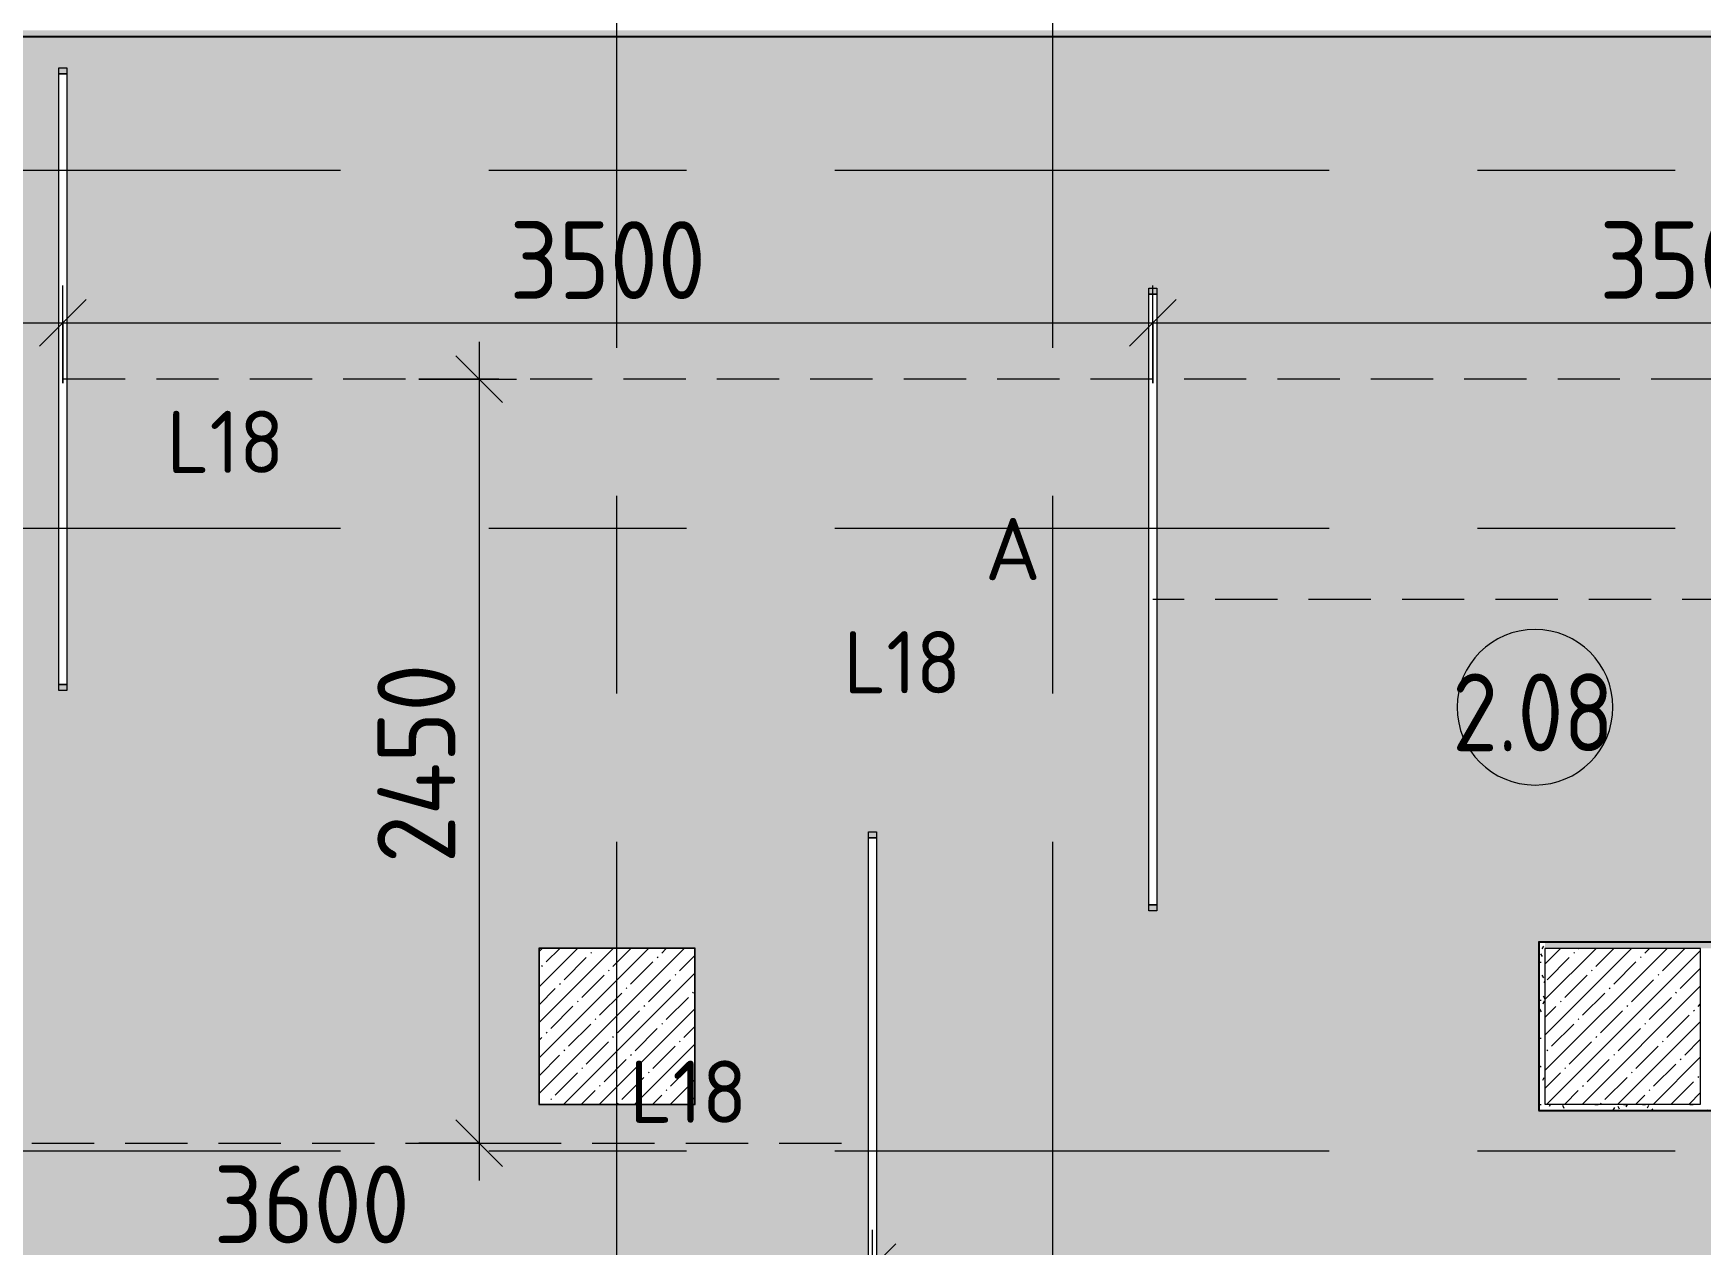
# Model space of a CAD drawing. Header units: millimetres. Extents: x 35098 to 231722, y -8553 to 29000.
# Drawn here: x 68686 to 74040, y 14698 to 18590 of the extents above; entities that cross this region are included whole.
import ezdxf

# ---------------------------------------------------------------- set-up
doc = ezdxf.new("R2010")
doc.units = ezdxf.units.MM
doc.linetypes.add('ADSK_Штрих_ш2 п1', pattern=[300, 200, -100])
doc.linetypes.add('Осевая', pattern=[3175, 635, -476.25, 1587.5, -476.25])
for name, color, linetype, lineweight in [('A-ANNO-DIMS', 7, 'Continuous', 9), ('A-ANNO-DIMS-100', 7, 'Continuous', 9), ('A-AREA-IDEN', 7, 'Continuous', 9), ('A-DETL-1', 7, 'ADSK_Штрих_ш2 п1', 9), ('E-LITE-EQPM-IDEN', 7, 'Continuous', 9), ('I-WALL', 7, 'Continuous', 9), ('S-COLS', 7, 'Continuous', 9), ('Оси-2', 7, 'Осевая', 9)]:
    doc.layers.add(name, color=color, linetype=linetype, lineweight=lineweight)
doc.layers.add('A-CLNG-PATT-1', color=7, linetype='Continuous', lineweight=9, transparency=1)
for name, color, linetype, lineweight, true_color in [('A-WALL-1', 7, 'Continuous', 25, 0x3c3c3c), ('A-WALL-FNSH-2', 7, 'Continuous', 13, 0x3c3c3c), ('E-LITE-EQPM-1', 1, 'Continuous', 9, 0xff0000), ('G-ANNO-TEXT-1', 1, 'Continuous', 9, 0xff0000)]:
    doc.layers.add(name, color=color, linetype=linetype, lineweight=lineweight, true_color=true_color)
doc.styles.add('GOST Common', font='GOST_Common.ttf', dxfattribs={"height": 200})
doc.styles.add('GOST Common_1', font='GOST_Common.ttf', dxfattribs={"width": 0.9, "height": 250})
doc.styles.add('ISOCPEUR', font='isocpeur.ttf', dxfattribs={"width": 0.9, "height": 250})
doc.styles.add('ISOCPEUR_1', font='isocpeur.ttf', dxfattribs={"height": 200})
doc.dimstyles.new('ISO-2_5_0_9К_БОЛЬШОЙ', dxfattribs={"dimscale": 304.8, "dimtxt": 248.995294, "dimasz": 0.492126, "dimexe": 0.393701, "dimexo": 0.984252, "dimgap": 0, "dimtad": 1, "dimdec": 0, "dimrnd": 10, "dimzin": 0, "dimdsep": 46, "dimtxsty": 'ISOCPEUR', "dimblk1": 'OBLIQUE', "dimblk2": 'OBLIQUE', "dimsah": 1, "dimcen": 0.09, "dimdle": 0.393701, "dimazin": 0, "dimtfac": 1, "dimtdec": 4, "dimtix": 1, "dimtmove": 0, "dimatfit": 3, "dimfxl": 1, "dimtvp": 1, "dimtolj": 1, "dimtzin": 0, "dimarcsym": 2})
pattern_1 = [(0, (0, 0), (121.92, 30.48), [10.058, -81.382, 10.058, -81.382, -487.68]), (0, (0, 0), (121.92, 30.48), [-182.88, 10.058, -172.822, 10.058, -81.382, -213.36]), (0, (0, 0), (121.92, 30.48), [-457.2, 10.058, -50.902, 10.058, -142.342]), (120, (45.72, 15.24), (-87.356454, 90.345817), [10.058, -81.382, 10.058, -81.382, -487.68]), (120, (45.72, 15.24), (-87.356454, 90.345817), [-182.88, 10.058, -172.822, 10.058, -81.382, -213.36]), (120, (45.72, 15.24), (-87.356454, 90.345817), [-457.2, 10.058, -50.902, 10.058, -142.342]), (240, (60.96, 76.2), (-34.563546, -120.825817), [10.058, -81.382, 10.058, -81.382, -487.68]), (240, (60.96, 76.2), (-34.563546, -120.825817), [-182.88, 10.058, -172.822, 10.058, -81.382, -213.36]), (240, (60.96, 76.2), (-34.563546, -120.825817), [-457.2, 10.058, -50.902, 10.058, -142.342])]

# ---------------------------------------------------------------- blocks, each defined once
blk = doc.blocks.new('BSC_Колонна _Прямоугольная - 500х500-V29-План расстановки осветительного оборудования 2 этажа в осях 12-23')
at = {"layer": 'S-COLS'}
h = blk.add_hatch(dxfattribs=at)
h.set_pattern_fill('FP_36', color=256, style=0, pattern_type=2)
h.set_pattern_definition([(45, (-70560, -15400), (-57.02463, 57.02463), []), (45, (-70502.975, -15400), (-57.02463, 57.02463), [100.806, -20.161, 3.353, -16.808])])
h.paths.add_polyline_path([(-250, -250), (250, -250), (250, 250), (-250, 250), (-250, -9.5)])
for p, q in [((250, 250), (-250, 250)), ((-250, 250), (-250, -250)), ((250, -250), (250, 250)), ((-250, -250), (250, -250))]:
    blk.add_line(p, q, dxfattribs=at)
blk = doc.blocks.new('BSC_Колонна _Прямоугольная - 500х500-V30-План расстановки осветительного оборудования 2 этажа в осях 12-23')
at = {"layer": 'S-COLS'}
h = blk.add_hatch(dxfattribs=at)
h.set_pattern_fill('FP_37', color=256, style=0, pattern_type=2)
h.set_pattern_definition([(45, (-73790, -15400), (-57.02463, 57.02463), []), (45, (-73732.975, -15400), (-57.02463, 57.02463), [100.806, -20.161, 3.353, -16.808])])
h.paths.add_polyline_path([(-250, -250), (250, -250), (250, 250), (-250, 250), (-250, -9.5)])
for p, q in [((250, 250), (-250, 250)), ((-250, 250), (-250, -250)), ((250, -250), (250, 250)), ((-250, -250), (250, -250))]:
    blk.add_line(p, q, dxfattribs=at)
blk = doc.blocks.new('Downlight - Strip - 2000 мм-27655400-План расстановки осветительного оборудования 2 этажа в осях 12-23')
at = {"layer": 'E-LITE-EQPM-1'}
for p, q in [((-1000, -231.3), (-1000, -205.9)), ((-1000, -205.9), (-980.9, -205.9)), ((-980.9, -231.3), (-980.9, -205.9)), ((-980.9, -205.9), (981, -205.9)), ((-980.9, -205.9), (-980.9, -231.3)), ((-980.9, -231.3), (-980.9, -205.9)), ((-980.9, -205.9), (981, -205.9)), ((981, -205.9), (981, -231.3)), ((981, -231.3), (981, -205.9)), ((981, -205.9), (1000, -205.9)), ((981, -205.9), (981, -231.3)), ((1000, -205.9), (1000, -231.3)), ((-980.9, -231.3), (-1000, -231.3)), ((981, -231.3), (-980.9, -231.3)), ((981, -231.3), (-980.9, -231.3)), ((1000, -231.3), (981, -231.3))]:
    blk.add_line(p, q, dxfattribs=at)
blk = doc.blocks.new('Марка_Помещения - Номер-25198446-План расстановки осветительного оборудования 2 этажа в осях 12-23')
at = {"layer": 'A-AREA-IDEN'}
for start, end in [(360, 180), (180, 360)]:
    blk.add_arc((0, 0), 2.5, start, end, dxfattribs=at)
blk = doc.blocks.new('DIMBLOCK125-План расстановки осветительного оборудования 2 этажа в осях 12-23')
at = {"layer": 'A-ANNO-DIMS-100'}
for p, q in [((66781, 17466), (66781, 17779.9)), ((68781, 17466), (68781, 17779.9)), ((66661, 17659.9), (68781, 17659.9)), ((66781, 17659.9), (66781, 17466)), ((68781, 17659.9), (68781, 17466))]:
    blk.add_line(p, q, dxfattribs=at)
at = {"layer": 'A-ANNO-DIMS-100', "lineweight": 20}
for p, q in [((66781, 17659.9), (66856, 17734.9)), ((68781, 17659.9), (68856, 17734.9)), ((66781, 17659.9), (66706, 17584.9)), ((68781, 17659.9), (68706, 17584.9))]:
    blk.add_line(p, q, dxfattribs=at)
at = {"layer": 'A-ANNO-DIMS-100', "color": 0, "insert": (67465, 17986.5), "char_height": 250, "width": 758.478, "attachment_point": 1, "line_spacing_factor": 1.149209, "style": 'ISOCPEUR'}
blk.add_mtext('2000', dxfattribs=at)
blk = doc.blocks.new('_Oblique')
at = {"color": 0, "linetype": 'ByBlock', "lineweight": -2}
blk.add_line((-0.5, -0.5), (0.5, 0.5), dxfattribs=at)
blk = doc.blocks.new('DIMBLOCK126-План расстановки осветительного оборудования 2 этажа в осях 12-23')
at = {"layer": 'A-ANNO-DIMS-100'}
for p, q in [((68781, 17466), (68781, 17779.9)), ((72281, 17466), (72281, 17779.9)), ((68781, 17659.9), (72281, 17659.9)), ((68781, 17659.9), (68781, 17466)), ((72281, 17659.9), (72281, 17466))]:
    blk.add_line(p, q, dxfattribs=at)
at = {"layer": 'A-ANNO-DIMS-100', "lineweight": 20}
for p, q in [((68781, 17659.9), (68856, 17734.9)), ((72281, 17659.9), (72356, 17734.9)), ((68781, 17659.9), (68706, 17584.9)), ((72281, 17659.9), (72206, 17584.9))]:
    blk.add_line(p, q, dxfattribs=at)
at = {"layer": 'A-ANNO-DIMS-100', "color": 0, "insert": (70215, 17986.5), "char_height": 250, "width": 758.478, "attachment_point": 1, "line_spacing_factor": 1.149209, "style": 'ISOCPEUR'}
blk.add_mtext('3500', dxfattribs=at)
blk = doc.blocks.new('DIMBLOCK127-План расстановки осветительного оборудования 2 этажа в осях 12-23')
at = {"layer": 'A-ANNO-DIMS-100'}
for p, q in [((72281, 17466), (72281, 17779.9)), ((75781, 17466), (75781, 17779.9)), ((72281, 17659.9), (75781, 17659.9)), ((72281, 17659.9), (72281, 17466)), ((75781, 17659.9), (75781, 17466))]:
    blk.add_line(p, q, dxfattribs=at)
at = {"layer": 'A-ANNO-DIMS-100', "lineweight": 20}
for p, q in [((72281, 17659.9), (72356, 17734.9)), ((75781, 17659.9), (75856, 17734.9)), ((72281, 17659.9), (72206, 17584.9)), ((75781, 17659.9), (75706, 17584.9))]:
    blk.add_line(p, q, dxfattribs=at)
at = {"layer": 'A-ANNO-DIMS-100', "color": 0, "insert": (73715, 17986.5), "char_height": 250, "width": 758.478, "attachment_point": 1, "line_spacing_factor": 1.149209, "style": 'ISOCPEUR'}
blk.add_mtext('3500', dxfattribs=at)
blk = doc.blocks.new('DIMBLOCK131-План расстановки осветительного оборудования 2 этажа в осях 12-23')
at = {"layer": 'A-ANNO-DIMS-100'}
for p, q in [((67781, 14432.3), (67781, 14746.3)), ((71381, 14432.3), (71381, 14746.3)), ((67781, 14626.3), (71501, 14626.3)), ((67781, 14626.3), (67781, 14432.3)), ((71381, 14626.3), (71381, 14432.3))]:
    blk.add_line(p, q, dxfattribs=at)
at = {"layer": 'A-ANNO-DIMS-100', "lineweight": 20}
for p, q in [((67781, 14626.3), (67856, 14701.3)), ((71381, 14626.3), (71456, 14701.3)), ((67781, 14626.3), (67706, 14551.3)), ((71381, 14626.3), (71306, 14551.3))]:
    blk.add_line(p, q, dxfattribs=at)
at = {"layer": 'A-ANNO-DIMS-100', "color": 0, "insert": (69265, 14952.9), "char_height": 250, "width": 758.478, "attachment_point": 1, "line_spacing_factor": 1.149209, "style": 'ISOCPEUR'}
blk.add_mtext('3600', dxfattribs=at)
blk = doc.blocks.new('DIMBLOCK136-План расстановки осветительного оборудования 2 этажа в осях 12-23')
at = {"layer": 'A-ANNO-DIMS-100'}
for p, q in [((70117.5, 17599), (70117.5, 14905)), ((69923.5, 17479), (70237.5, 17479)), ((70117.5, 17479), (69923.5, 17479)), ((69923.5, 15025), (70237.5, 15025)), ((70117.5, 15025), (69923.5, 15025))]:
    blk.add_line(p, q, dxfattribs=at)
at = {"layer": 'A-ANNO-DIMS-100', "lineweight": 20}
for p, q in [((70117.5, 17479), (70042.5, 17554)), ((70117.5, 17479), (70192.5, 17404)), ((70117.5, 15025), (70042.5, 15100)), ((70117.5, 15025), (70192.5, 14950))]:
    blk.add_line(p, q, dxfattribs=at)
at = {"layer": 'A-ANNO-DIMS-100', "color": 0, "insert": (69790.8, 15924), "char_height": 250, "width": 787.208, "attachment_point": 1, "rotation": 90, "line_spacing_factor": 1.149209, "style": 'ISOCPEUR'}
blk.add_mtext('2450', dxfattribs=at)

msp = doc.modelspace()

# ---------------------------------------------------------------- hatches: boundary and pattern name
at = {"layer": 'A-CLNG-PATT-1'}
h = msp.add_hatch(color=256, dxfattribs=at)
h.paths.add_polyline_path([(75459, 11921), (75459, 15129), (73519, 15129), (73519, 15671), (82999, 15671), (82999, 16151), (84459, 16151), (84459, 18579), (66781, 18579), (66781, 13621), (68666, 13621), (68666, 11921), (70289, 11921), (70289, 12221), (70831, 12221), (70831, 11921), (74650.8, 11921)])
h.paths.add_polyline_path([(73653.3, 12543.5), (73653.3, 14505.4), (73678.7, 14505.4), (73678.7, 12543.5)])
h.paths.add_polyline_path([(70653.3, 12543.5), (70653.3, 14505.4), (70678.7, 14505.4), (70678.7, 12543.5)])
h.paths.add_polyline_path([(71393.7, 14044.1), (71368.3, 14044.1), (71368.3, 16006), (71393.7, 16006), (71393.7, 15144.7)])
h.paths.add_polyline_path([(67793.7, 14044.1), (67768.3, 14044.1), (67768.3, 16006), (67793.7, 16006), (67793.7, 14203.7)])
h.paths.add_polyline_path([(70678.7, 15149), (70309, 15149), (70309, 15651), (70811, 15651), (70811, 15149)])
h.paths.add_polyline_path([(79293.7, 15790.1), (79268.3, 15790.1), (79268.3, 17752), (79293.7, 17752), (79293.7, 15963.4)])
h.paths.add_polyline_path([(72293.7, 15790.1), (72268.3, 15790.1), (72268.3, 17752), (72293.7, 17752), (72293.7, 16199.8)])
h.paths.add_polyline_path([(82793.7, 16441.6), (82768.3, 16441.6), (82768.3, 18403.5), (82793.7, 18403.5), (82793.7, 17706.7)])
h.paths.add_polyline_path([(75768.3, 16498.1), (75768.3, 18460), (75793.7, 18460), (75793.7, 16498.1)])
h.paths.add_polyline_path([(68768.3, 16498.1), (68768.3, 18460), (68793.7, 18460), (68793.7, 16498.1)])
at = {"layer": 'I-WALL'}
h = msp.add_hatch(dxfattribs=at)
h.set_pattern_fill('FP_46', color=256, style=0, pattern_type=2)
h.set_pattern_definition(pattern_1)
h.paths.add_polyline_path([(84459, 18580), (84460, 18580), (84460, 18600), (66760, 18600), (66760, 18580), (84200, 18580)])
h = msp.add_hatch(dxfattribs=at)
h.set_pattern_fill('FP_46', color=256, style=0, pattern_type=2)
h.set_pattern_definition(pattern_1)
h.paths.add_polyline_path([(73540, 15150), (73540, 15670), (73520, 15670), (73520, 15150)])
h = msp.add_hatch(dxfattribs=at)
h.set_pattern_fill('FP_46', color=256, style=0, pattern_type=2)
h.set_pattern_definition(pattern_1)
h.paths.add_polyline_path([(83000, 15650), (83000, 15670), (73540, 15670), (73540, 15650), (81923.3, 15650)])
h = msp.add_hatch(dxfattribs=at)
h.set_pattern_fill('FP_46', color=256, style=0, pattern_type=2)
h.set_pattern_definition(pattern_1)
h.paths.add_polyline_path([(75459, 15130), (75460, 15130), (75460, 15150), (73520, 15150), (73520, 15130), (74040, 15130)])

# ---------------------------------------------------------------- linework, layer by layer
at = {"layer": 'A-DETL-1'}
for p, q in [((82781, 17479), (68781, 17479)), ((79281, 16771), (72281, 16771)), ((67781, 15025), (71381, 15025))]:
    msp.add_line(p, q, dxfattribs=at)
at = {"layer": 'A-WALL-1'}
for p, q in [((66780, 18580), (84460, 18580)), ((73520, 15670), (73520, 15130)), ((83000, 15670), (73520, 15670)), ((73520, 15130), (75460, 15130))]:
    msp.add_line(p, q, dxfattribs=at)
at = {"layer": 'A-WALL-FNSH-2'}
for p, q in [((66781, 18579), (84459, 18579)), ((70811, 15651), (70309, 15651)), ((70309, 15651), (70309, 15149)), ((70811, 15149), (70811, 15651)), ((73519, 15671), (73519, 15129)), ((82999, 15671), (73519, 15671)), ((70309, 15149), (70811, 15149)), ((73519, 15129), (75459, 15129))]:
    msp.add_line(p, q, dxfattribs=at)
at = {"layer": 'Оси-2'}
for p, q in [((70560, 593.7), (70560, 24898.1)), ((71960, 593.7), (71960, 24898.1)), ((38398.2, 18150), (82450, 18150)), ((38398.2, 17000), (82450, 17000)), ((38398.2, 15000), (81850, 15000))]:
    msp.add_line(p, q, dxfattribs=at)

# ---------------------------------------------------------------- block references
at = {"layer": 'A-AREA-IDEN', "xscale": 99.99999999999993, "yscale": 99.99999999999993, "zscale": 99.99999999999993}
msp.add_blockref('Марка_Помещения - Номер-25198446-План расстановки осветительного оборудования 2 этажа в осях 12-23', (73508.1, 16425), dxfattribs=at)
at = {"layer": 'E-LITE-EQPM-1', "rotation": 89.9999999999999}
for p in [(68562.4, 17479), (72062.4, 16771), (71162.4, 15025)]:
    msp.add_blockref('Downlight - Strip - 2000 мм-27655400-План расстановки осветительного оборудования 2 этажа в осях 12-23', p, dxfattribs=at)
at = {"layer": 'S-COLS'}
for name, p in [('BSC_Колонна _Прямоугольная - 500х500-V29-План расстановки осветительного оборудования 2 этажа в осях 12-23', (70560, 15400)), ('BSC_Колонна _Прямоугольная - 500х500-V30-План расстановки осветительного оборудования 2 этажа в осях 12-23', (73790, 15400))]:
    msp.add_blockref(name, p, dxfattribs=at)

# ---------------------------------------------------------------- texts
at = {"layer": 'A-AREA-IDEN', "insert": (73242.3, 16533.5), "char_height": 250, "width": 663.797, "attachment_point": 1, "style": 'GOST Common_1'}
msp.add_mtext('2.08', dxfattribs=at)
at = {"layer": 'E-LITE-EQPM-IDEN', "char_height": 200, "width": 472.996, "attachment_point": 1, "style": 'GOST Common'}
for insert in [(69114.5, 17377.5), (71287.6, 16669.5), (70600.6, 15289.8)]:
    msp.add_mtext('L18', dxfattribs=dict(at, insert=insert))
at = {"layer": 'G-ANNO-TEXT-1', "insert": (71741.4, 17033.3), "char_height": 200, "width": 224.472, "attachment_point": 1, "style": 'ISOCPEUR_1'}
msp.add_mtext('\\fISOCPEUR|b0|i0|c204|p34|;А', dxfattribs=at)

# ---------------------------------------------------------------- dimensions: what is measured, and where the dimension line sits
at = {"layer": 'A-ANNO-DIMS'}
for base, p1, p2, override, picture, middle in [((68781, 17659.9), (66781, 17766), (68781, 17766), {"dimpost": '<>', "dimfxl": 2000}, 'DIMBLOCK125-План расстановки осветительного оборудования 2 этажа в осях 12-23', (67781, 17784.9)), ((72281, 17659.9), (68781, 17766), (72281, 17766), {"dimpost": '<>', "dimfxl": 3500}, 'DIMBLOCK126-План расстановки осветительного оборудования 2 этажа в осях 12-23', (70531, 17784.9)), ((75781, 17659.9), (72281, 17766), (75781, 17766), {"dimpost": '<>', "dimfxl": 3500}, 'DIMBLOCK127-План расстановки осветительного оборудования 2 этажа в осях 12-23', (74031, 17784.9)), ((71381, 14626.3), (67781, 14732.3), (71381, 14732.3), {"dimpost": '<>', "dimfxl": 3600}, 'DIMBLOCK131-План расстановки осветительного оборудования 2 этажа в осях 12-23', (69581, 14751.3))]:
    dim = msp.add_linear_dim(base=base, p1=p1, p2=p2, dimstyle='ISO-2_5_0_9К_БОЛЬШОЙ', override=override, dxfattribs=at)
    dim.commit()
    dim.dimension.update_dxf_attribs({"geometry": picture, "text_midpoint": middle})
dim = msp.add_linear_dim(base=(70117.5, 15025), p1=(70223.5, 17479), p2=(70223.5, 15025), angle=90, dimstyle='ISO-2_5_0_9К_БОЛЬШОЙ', override={"dimpost": '<>', "dimfxl": 2453.999996}, dxfattribs=at)
dim.commit()
dim.dimension.update_dxf_attribs({"geometry": 'DIMBLOCK136-План расстановки осветительного оборудования 2 этажа в осях 12-23', "text_midpoint": (69992.5, 16252)})

doc.saveas('drawing.dxf')
